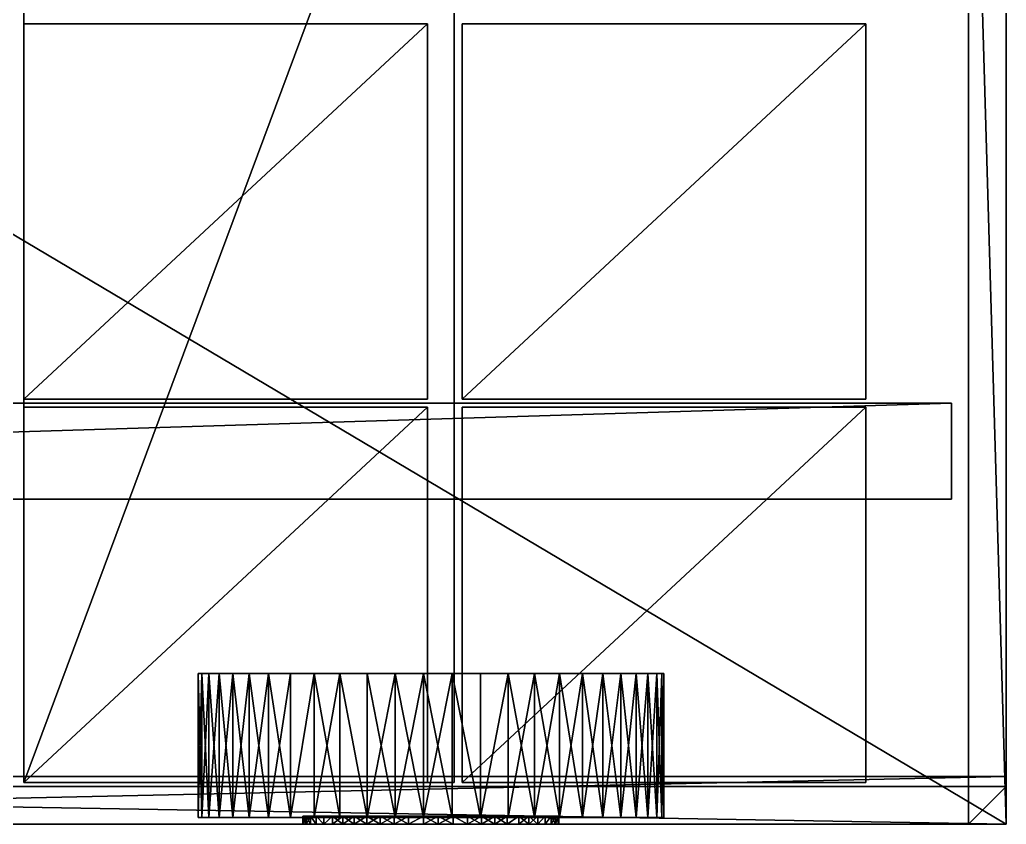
# Model space of a CAD drawing. Header units: millimetres. Extents: x -2048 to 3140, y -951 to 960.
# Drawn here: x 1700 to 3140, y -945 to 230 of the extents above; entities that cross this region are included whole.
import ezdxf

# ---------------------------------------------------------------- set-up
doc = ezdxf.new("R2010")
doc.units = ezdxf.units.MM

msp = doc.modelspace()

# ---------------------------------------------------------------- linework, layer by layer
at = {"layer": 'CAD_75LAB'}
for points in [[(3140, -945, 630), (-40, -945, 630), (-40, 945, 630)], [(3140, 945, 630), (3140, -945, 630), (-40, 945, 630)], [(3140, -945, 720), (-40, 945, 720), (-40, -945, 720)], [(3140, 945, 720), (-40, 945, 720), (3140, -945, 720)], [(3085, -945, 2610), (3085, 945, 2665), (3085, 945, 2610)], [(3085, -945, 2665), (3085, 945, 2665), (3085, -945, 2610)], [(3085, 945, 2610), (3140, -945, 2610), (3085, -945, 2610)], [(3140, 945, 2610), (3140, -945, 2610), (3085, 945, 2610)], [(3085, 945, 2665), (3085, -945, 2665), (3140, -945, 2665)], [(3140, 945, 2665), (3085, 945, 2665), (3140, -945, 2665)], [(3140, -945, 720), (3140, -945, 630), (3140, 945, 630)], [(3140, -945, 720), (3140, 945, 630), (3140, 945, 720)], [(3140, -945, 2610), (3140, 945, 2610), (3140, 945, 2665)], [(3140, -945, 2665), (3140, -945, 2610), (3140, 945, 2665)], [(1706, -884, 1297), (1706, 804, 723), (1706, -884, 723)], [(1706, -884, 1297), (1706, 804, 1297), (1706, 804, 723)], [(2334, 804, 723), (1706, -884, 723), (1706, 804, 723)], [(2334, 804, 723), (2334, -884, 723), (1706, -884, 723)], [(2334, 804, 1297), (1706, 804, 1297), (1706, -884, 1297)], [(2334, 804, 1297), (1706, -884, 1297), (2334, -884, 1297)], [(1706, -884, 1877), (1706, 804, 1303), (1706, -884, 1303)], [(1706, -884, 1877), (1706, 804, 1877), (1706, 804, 1303)], [(2334, 804, 1303), (1706, -884, 1303), (1706, 804, 1303)], [(2334, 804, 1303), (2334, -884, 1303), (1706, -884, 1303)], [(2334, 804, 1877), (1706, 804, 1877), (1706, -884, 1877)], [(2334, 804, 1877), (1706, -884, 1877), (2334, -884, 1877)], [(2334, -884, 1297), (2334, -884, 723), (2334, 804, 723)], [(2334, -884, 1297), (2334, 804, 723), (2334, 804, 1297)], [(2334, -884, 1877), (2334, -884, 1303), (2334, 804, 1303)], [(2334, -884, 1877), (2334, 804, 1303), (2334, 804, 1877)], [(1706, -324, 2186), (1706, 224, 1883), (1706, -324, 1883)], [(1706, -324, 2186), (1706, 224, 2186), (1706, 224, 1883)], [(2295, 224, 1883), (1706, 224, 1883), (1706, 224, 2186)], [(2295, 224, 2186), (2295, 224, 1883), (1706, 224, 2186)], [(2295, 224, 1883), (1706, -324, 1883), (1706, 224, 1883)], [(2295, 224, 1883), (2295, -324, 1883), (1706, -324, 1883)], [(2295, 224, 2186), (1706, 224, 2186), (1706, -324, 2186)], [(2295, 224, 2186), (1706, -324, 2186), (2295, -324, 2186)], [(1706, -324, 2495), (1706, 224, 2192), (1706, -324, 2192)], [(1706, -324, 2495), (1706, 224, 2495), (1706, 224, 2192)], [(2295, 224, 2192), (1706, 224, 2192), (1706, 224, 2495)], [(2295, 224, 2495), (2295, 224, 2192), (1706, 224, 2495)], [(2295, 224, 2192), (1706, -324, 2192), (1706, 224, 2192)], [(2295, 224, 2192), (2295, -324, 2192), (1706, -324, 2192)], [(2295, 224, 2495), (1706, 224, 2495), (1706, -324, 2495)], [(2295, 224, 2495), (1706, -324, 2495), (2295, -324, 2495)], [(2295, -324, 2186), (2295, -324, 1883), (2295, 224, 1883)], [(2295, -324, 2186), (2295, 224, 1883), (2295, 224, 2186)], [(2295, -324, 2495), (2295, -324, 2192), (2295, 224, 2192)], [(2295, -324, 2495), (2295, 224, 2192), (2295, 224, 2495)], [(2346, -324, 1026), (2346, 224, 723), (2346, -324, 723)], [(2346, -324, 1026), (2346, 224, 1026), (2346, 224, 723)], [(2935, 224, 723), (2346, 224, 723), (2346, 224, 1026)], [(2935, 224, 1026), (2935, 224, 723), (2346, 224, 1026)], [(2935, 224, 723), (2346, -324, 723), (2346, 224, 723)], [(2935, 224, 723), (2935, -324, 723), (2346, -324, 723)], [(2935, 224, 1026), (2346, 224, 1026), (2346, -324, 1026)], [(2935, 224, 1026), (2346, -324, 1026), (2935, -324, 1026)], [(2935, -324, 1026), (2935, -324, 723), (2935, 224, 723)], [(2935, -324, 1026), (2935, 224, 723), (2935, 224, 1026)], [(3060, -330, 380), (-1500, -330, 380), (-1500, -330, 630)], [(3060, -330, 630), (3060, -330, 380), (-1500, -330, 630)], [(3060, -330, 380), (-1500, -470, 380), (-1500, -330, 380)], [(3060, -330, 380), (3060, -470, 380), (-1500, -470, 380)], [(3060, -330, 630), (-1500, -330, 630), (-1500, -470, 630)], [(3060, -330, 630), (-1500, -470, 630), (3060, -470, 630)], [(2295, -324, 1883), (1706, -324, 2186), (1706, -324, 1883)], [(2295, -324, 2186), (1706, -324, 2186), (2295, -324, 1883)], [(2295, -324, 2192), (1706, -324, 2495), (1706, -324, 2192)], [(2295, -324, 2495), (1706, -324, 2495), (2295, -324, 2192)], [(2935, -324, 723), (2346, -324, 1026), (2346, -324, 723)], [(2935, -324, 1026), (2346, -324, 1026), (2935, -324, 723)], [(3060, -330, 630), (3060, -470, 380), (3060, -330, 380)], [(3060, -470, 630), (3060, -470, 380), (3060, -330, 630)], [(1706, -884, 2186), (1706, -336, 1883), (1706, -884, 1883)], [(1706, -884, 2186), (1706, -336, 2186), (1706, -336, 1883)], [(2295, -336, 1883), (1706, -336, 1883), (1706, -336, 2186)], [(2295, -336, 2186), (2295, -336, 1883), (1706, -336, 2186)], [(2295, -336, 1883), (1706, -884, 1883), (1706, -336, 1883)], [(2295, -336, 1883), (2295, -884, 1883), (1706, -884, 1883)], [(2295, -336, 2186), (1706, -336, 2186), (1706, -884, 2186)], [(2295, -336, 2186), (1706, -884, 2186), (2295, -884, 2186)], [(1706, -884, 2495), (1706, -336, 2192), (1706, -884, 2192)], [(1706, -884, 2495), (1706, -336, 2495), (1706, -336, 2192)], [(2295, -336, 2192), (1706, -336, 2192), (1706, -336, 2495)], [(2295, -336, 2495), (2295, -336, 2192), (1706, -336, 2495)], [(2295, -336, 2192), (1706, -884, 2192), (1706, -336, 2192)], [(2295, -336, 2192), (2295, -884, 2192), (1706, -884, 2192)], [(2295, -336, 2495), (1706, -336, 2495), (1706, -884, 2495)], [(2295, -336, 2495), (1706, -884, 2495), (2295, -884, 2495)], [(2295, -884, 2186), (2295, -884, 1883), (2295, -336, 1883)], [(2295, -884, 2186), (2295, -336, 1883), (2295, -336, 2186)], [(2295, -884, 2495), (2295, -884, 2192), (2295, -336, 2192)], [(2295, -884, 2495), (2295, -336, 2192), (2295, -336, 2495)], [(2346, -884, 1026), (2346, -336, 723), (2346, -884, 723)], [(2346, -884, 1026), (2346, -336, 1026), (2346, -336, 723)], [(2935, -336, 723), (2346, -336, 723), (2346, -336, 1026)], [(2935, -336, 1026), (2935, -336, 723), (2346, -336, 1026)], [(2935, -336, 723), (2346, -884, 723), (2346, -336, 723)], [(2935, -336, 723), (2935, -884, 723), (2346, -884, 723)], [(2935, -336, 1026), (2346, -336, 1026), (2346, -884, 1026)], [(2935, -336, 1026), (2346, -884, 1026), (2935, -884, 1026)], [(2935, -884, 1026), (2935, -884, 723), (2935, -336, 723)], [(2935, -884, 1026), (2935, -336, 723), (2935, -336, 1026)], [(3060, -470, 380), (-1500, -470, 630), (-1500, -470, 380)], [(3060, -470, 630), (-1500, -470, 630), (3060, -470, 380)], [(1960.64, -935, 360.93), (1965.79, -935, 402.47), (1965.79, -725, 402.47)], [(1960.64, -935, 360.93), (1965.79, -725, 402.47), (1960.64, -725, 360.93)], [(1960.64, -935, 360.93), (1960.64, -725, 360.93), (1960.64, -725, 319.07)], [(1960.64, -935, 319.07), (1960.64, -935, 360.93), (1960.64, -725, 319.07)], [(1965.79, -935, 277.53), (1960.64, -935, 319.07), (1960.64, -725, 319.07)], [(1965.79, -935, 277.53), (1960.64, -725, 319.07), (1965.79, -725, 277.53)], [(1965.79, -725, 402.47), (1960.64, -725, 319.07), (1960.64, -725, 360.93)], [(1976, -725, 443.07), (1960.64, -725, 319.07), (1965.79, -725, 402.47)], [(1991.12, -725, 482.11), (1965.79, -725, 277.53), (1960.64, -725, 319.07)], [(1991.12, -725, 482.11), (1960.64, -725, 319.07), (1976, -725, 443.07)], [(1965.79, -935, 402.47), (1976, -935, 443.07), (1976, -725, 443.07)], [(1965.79, -935, 402.47), (1976, -725, 443.07), (1965.79, -725, 402.47)], [(1976, -935, 236.93), (1965.79, -935, 277.53), (1965.79, -725, 277.53)], [(1976, -935, 236.93), (1965.79, -725, 277.53), (1976, -725, 236.93)], [(1965.79, -725, 277.53), (2095.1, -725, 68.67), (2063.31, -725, 95.91)], [(1965.79, -725, 277.53), (2063.31, -725, 95.91), (1976, -725, 236.93)], [(1991.12, -725, 482.11), (2095.1, -725, 68.67), (1965.79, -725, 277.53)], [(1976, -935, 443.07), (1991.12, -725, 482.11), (1976, -725, 443.07)], [(1976, -935, 443.07), (1991.12, -935, 482.11), (1991.12, -725, 482.11)], [(1991.12, -935, 197.89), (1976, -935, 236.93), (1976, -725, 236.93)], [(1991.12, -935, 197.89), (1976, -725, 236.93), (1991.12, -725, 197.89)], [(1976, -725, 236.93), (2063.31, -725, 95.91), (1991.12, -725, 197.89)], [(1991.12, -935, 482.11), (2010.93, -725, 518.99), (1991.12, -725, 482.11)], [(1991.12, -935, 482.11), (2010.93, -935, 518.99), (2010.93, -725, 518.99)], [(2010.93, -935, 161.01), (1991.12, -935, 197.89), (1991.12, -725, 197.89)], [(2010.93, -935, 161.01), (1991.12, -725, 197.89), (2010.93, -725, 161.01)], [(1991.12, -725, 197.89), (2063.31, -725, 95.91), (2010.93, -725, 161.01)], [(2010.93, -725, 518.99), (2095.1, -725, 68.67), (1991.12, -725, 482.11)], [(2010.93, -935, 518.99), (2035.11, -725, 553.15), (2010.93, -725, 518.99)], [(2010.93, -935, 518.99), (2035.11, -935, 553.15), (2035.11, -725, 553.15)], [(2035.11, -935, 126.85), (2010.93, -935, 161.01), (2010.93, -725, 161.01)], [(2035.11, -935, 126.85), (2010.93, -725, 161.01), (2035.11, -725, 126.85)], [(2010.93, -725, 161.01), (2063.31, -725, 95.91), (2035.11, -725, 126.85)], [(2063.31, -725, 584.09), (2010.93, -725, 518.99), (2035.11, -725, 553.15)], [(2063.31, -725, 584.09), (2095.1, -725, 68.67), (2010.93, -725, 518.99)], [(2035.11, -935, 553.15), (2063.31, -725, 584.09), (2035.11, -725, 553.15)], [(2035.11, -935, 553.15), (2063.31, -935, 584.09), (2063.31, -725, 584.09)], [(2063.31, -935, 95.91), (2035.11, -935, 126.85), (2035.11, -725, 126.85)], [(2063.31, -935, 95.91), (2035.11, -725, 126.85), (2063.31, -725, 95.91)], [(2063.31, -935, 584.09), (2095.1, -725, 611.33), (2063.31, -725, 584.09)], [(2063.31, -935, 584.09), (2095.1, -935, 611.33), (2095.1, -725, 611.33)], [(2095.1, -935, 68.67), (2063.31, -935, 95.91), (2063.31, -725, 95.91)], [(2095.1, -935, 68.67), (2063.31, -725, 95.91), (2095.1, -725, 68.67)], [(2247.85, -725, 675.98), (2095.1, -725, 68.67), (2063.31, -725, 584.09)], [(2247.85, -725, 675.98), (2063.31, -725, 584.09), (2095.1, -725, 611.33)], [(2095.1, -935, 611.33), (2130, -725, 634.45), (2095.1, -725, 611.33)], [(2095.1, -935, 611.33), (2130, -935, 634.45), (2130, -725, 634.45)], [(2095.1, -935, 68.67), (2095.1, -725, 68.67), (2130, -725, 45.55)], [(2130, -935, 45.55), (2095.1, -935, 68.67), (2130, -725, 45.55)], [(2247.85, -725, 4.02), (2130, -725, 45.55), (2095.1, -725, 68.67)], [(2247.85, -725, 675.98), (2095.1, -725, 611.33), (2130, -725, 634.45)], [(2247.85, -725, 675.98), (2247.85, -725, 4.02), (2095.1, -725, 68.67)], [(2130, -935, 634.45), (2167.47, -725, 653.11), (2130, -725, 634.45)], [(2130, -935, 634.45), (2167.47, -935, 653.11), (2167.47, -725, 653.11)], [(2167.47, -935, 26.89), (2130, -935, 45.55), (2130, -725, 45.55)], [(2167.47, -935, 26.89), (2130, -725, 45.55), (2167.47, -725, 26.89)], [(2247.85, -725, 4.02), (2167.47, -725, 26.89), (2130, -725, 45.55)], [(2247.85, -725, 675.98), (2130, -725, 634.45), (2167.47, -725, 653.11)], [(2206.95, -935, 667.02), (2206.95, -725, 667.02), (2167.47, -725, 653.11)], [(2167.47, -935, 653.11), (2206.95, -935, 667.02), (2167.47, -725, 653.11)], [(2206.95, -935, 12.98), (2167.47, -935, 26.89), (2167.47, -725, 26.89)], [(2206.95, -935, 12.98), (2167.47, -725, 26.89), (2206.95, -725, 12.98)], [(2247.85, -725, 4.02), (2206.95, -725, 12.98), (2167.47, -725, 26.89)], [(2247.85, -725, 675.98), (2167.47, -725, 653.11), (2206.95, -725, 667.02)], [(2206.95, -935, 667.02), (2247.85, -725, 675.98), (2206.95, -725, 667.02)], [(2206.95, -935, 667.02), (2247.85, -935, 675.98), (2247.85, -725, 675.98)], [(2247.85, -935, 4.02), (2206.95, -935, 12.98), (2206.95, -725, 12.98)], [(2247.85, -935, 4.02), (2206.95, -725, 12.98), (2247.85, -725, 4.02)], [(2247.85, -935, 675.98), (2289.53, -935, 679.84), (2289.53, -725, 679.84)], [(2247.85, -935, 675.98), (2289.53, -725, 679.84), (2247.85, -725, 675.98)], [(2289.53, -935, 0.16), (2247.85, -935, 4.02), (2247.85, -725, 4.02)], [(2289.53, -935, 0.16), (2247.85, -725, 4.02), (2289.53, -725, 0.16)], [(2413, -725, 19.33), (2289.53, -725, 0.16), (2247.85, -725, 4.02)], [(2247.85, -725, 675.98), (2413, -725, 19.33), (2247.85, -725, 4.02)], [(2289.53, -725, 679.84), (2413, -725, 19.33), (2247.85, -725, 675.98)], [(2289.53, -935, 679.84), (2331.37, -935, 678.55), (2331.37, -725, 678.55)], [(2289.53, -935, 679.84), (2331.37, -725, 678.55), (2289.53, -725, 679.84)], [(2331.37, -935, 1.45), (2289.53, -935, 0.16), (2289.53, -725, 0.16)], [(2331.37, -935, 1.45), (2289.53, -725, 0.16), (2331.37, -725, 1.45)], [(2372.74, -725, 7.87), (2331.37, -725, 1.45), (2289.53, -725, 0.16)], [(2413, -725, 19.33), (2372.74, -725, 7.87), (2289.53, -725, 0.16)], [(2413, -725, 660.67), (2289.53, -725, 679.84), (2331.37, -725, 678.55)], [(2413, -725, 660.67), (2413, -725, 19.33), (2289.53, -725, 679.84)], [(2372.74, -935, 672.13), (2372.74, -725, 672.13), (2331.37, -725, 678.55)], [(2331.37, -935, 678.55), (2372.74, -935, 672.13), (2331.37, -725, 678.55)], [(2372.74, -935, 7.87), (2331.37, -935, 1.45), (2331.37, -725, 1.45)], [(2372.74, -935, 7.87), (2331.37, -725, 1.45), (2372.74, -725, 7.87)], [(2413, -725, 660.67), (2331.37, -725, 678.55), (2372.74, -725, 672.13)], [(2372.74, -935, 672.13), (2413, -935, 660.67), (2413, -725, 660.67)], [(2372.74, -935, 672.13), (2413, -725, 660.67), (2372.74, -725, 672.13)], [(2372.74, -935, 7.87), (2372.74, -725, 7.87), (2413, -725, 19.33)], [(2413, -935, 19.33), (2372.74, -935, 7.87), (2413, -725, 19.33)], [(2413, -935, 660.67), (2451.55, -935, 644.36), (2451.55, -725, 644.36)], [(2413, -935, 660.67), (2451.55, -725, 644.36), (2413, -725, 660.67)], [(2451.55, -935, 35.64), (2413, -935, 19.33), (2413, -725, 19.33)], [(2451.55, -935, 35.64), (2413, -725, 19.33), (2451.55, -725, 35.64)], [(2521.21, -725, 81.8), (2451.55, -725, 35.64), (2413, -725, 19.33)], [(2451.55, -725, 644.36), (2413, -725, 19.33), (2413, -725, 660.67)], [(2451.55, -725, 644.36), (2521.21, -725, 81.8), (2413, -725, 19.33)], [(2451.55, -935, 644.36), (2487.8, -935, 623.42), (2487.8, -725, 623.42)], [(2451.55, -935, 644.36), (2487.8, -725, 623.42), (2451.55, -725, 644.36)], [(2487.8, -935, 56.58), (2451.55, -935, 35.64), (2451.55, -725, 35.64)], [(2487.8, -935, 56.58), (2451.55, -725, 35.64), (2487.8, -725, 56.58)], [(2521.21, -725, 81.8), (2487.8, -725, 56.58), (2451.55, -725, 35.64)], [(2451.55, -725, 644.36), (2617.04, -725, 217.18), (2521.21, -725, 81.8)], [(2451.55, -725, 644.36), (2617.04, -725, 462.82), (2617.04, -725, 217.18)], [(2599.54, -725, 500.85), (2617.04, -725, 462.82), (2451.55, -725, 644.36)], [(2521.21, -725, 598.2), (2451.55, -725, 644.36), (2487.8, -725, 623.42)], [(2551.26, -725, 569.06), (2599.54, -725, 500.85), (2451.55, -725, 644.36)], [(2551.26, -725, 569.06), (2451.55, -725, 644.36), (2521.21, -725, 598.2)], [(2487.8, -935, 623.42), (2521.21, -935, 598.2), (2521.21, -725, 598.2)], [(2487.8, -935, 623.42), (2521.21, -725, 598.2), (2487.8, -725, 623.42)], [(2521.21, -935, 81.8), (2487.8, -935, 56.58), (2487.8, -725, 56.58)], [(2521.21, -935, 81.8), (2487.8, -725, 56.58), (2521.21, -725, 81.8)], [(2551.26, -935, 569.06), (2551.26, -725, 569.06), (2521.21, -725, 598.2)], [(2521.21, -935, 598.2), (2551.26, -935, 569.06), (2521.21, -725, 598.2)], [(2521.21, -935, 81.8), (2521.21, -725, 81.8), (2551.26, -725, 110.94)], [(2551.26, -935, 110.94), (2521.21, -935, 81.8), (2551.26, -725, 110.94)], [(2617.04, -725, 217.18), (2551.26, -725, 110.94), (2521.21, -725, 81.8)], [(2577.51, -935, 536.44), (2577.51, -725, 536.44), (2551.26, -725, 569.06)], [(2551.26, -935, 569.06), (2577.51, -935, 536.44), (2551.26, -725, 569.06)], [(2551.26, -935, 110.94), (2551.26, -725, 110.94), (2577.51, -725, 143.56)], [(2577.51, -935, 143.56), (2551.26, -935, 110.94), (2577.51, -725, 143.56)], [(2617.04, -725, 217.18), (2577.51, -725, 143.56), (2551.26, -725, 110.94)], [(2551.26, -725, 569.06), (2577.51, -725, 536.44), (2599.54, -725, 500.85)], [(2577.51, -935, 536.44), (2599.54, -935, 500.85), (2599.54, -725, 500.85)], [(2577.51, -935, 536.44), (2599.54, -725, 500.85), (2577.51, -725, 536.44)], [(2599.54, -935, 179.15), (2577.51, -935, 143.56), (2577.51, -725, 143.56)], [(2599.54, -935, 179.15), (2577.51, -725, 143.56), (2599.54, -725, 179.15)], [(2617.04, -725, 217.18), (2599.54, -725, 179.15), (2577.51, -725, 143.56)], [(2599.54, -935, 500.85), (2617.04, -935, 462.82), (2617.04, -725, 462.82)], [(2599.54, -935, 500.85), (2617.04, -725, 462.82), (2599.54, -725, 500.85)], [(2617.04, -935, 217.18), (2599.54, -725, 179.15), (2617.04, -725, 217.18)], [(2617.04, -935, 217.18), (2599.54, -935, 179.15), (2599.54, -725, 179.15)], [(2617.04, -935, 462.82), (2629.73, -935, 422.93), (2629.73, -725, 422.93)], [(2617.04, -935, 462.82), (2629.73, -725, 422.93), (2617.04, -725, 462.82)], [(2629.73, -935, 257.07), (2617.04, -725, 217.18), (2629.73, -725, 257.07)], [(2629.73, -935, 257.07), (2617.04, -935, 217.18), (2617.04, -725, 217.18)], [(2637.42, -725, 298.22), (2629.73, -725, 257.07), (2617.04, -725, 217.18)], [(2640, -725, 340), (2637.42, -725, 298.22), (2617.04, -725, 217.18)], [(2637.42, -725, 381.78), (2640, -725, 340), (2617.04, -725, 217.18)], [(2629.73, -725, 422.93), (2637.42, -725, 381.78), (2617.04, -725, 217.18)], [(2617.04, -725, 462.82), (2629.73, -725, 422.93), (2617.04, -725, 217.18)], [(2629.73, -935, 422.93), (2637.42, -935, 381.78), (2637.42, -725, 381.78)], [(2629.73, -935, 422.93), (2637.42, -725, 381.78), (2629.73, -725, 422.93)], [(2637.42, -935, 298.22), (2629.73, -725, 257.07), (2637.42, -725, 298.22)], [(2637.42, -935, 298.22), (2629.73, -935, 257.07), (2629.73, -725, 257.07)], [(2640, -935, 340), (2640, -725, 340), (2637.42, -725, 381.78)], [(2637.42, -935, 381.78), (2640, -935, 340), (2637.42, -725, 381.78)], [(2640, -935, 340), (2637.42, -725, 298.22), (2640, -725, 340)], [(2640, -935, 340), (2637.42, -935, 298.22), (2637.42, -725, 298.22)], [(3140, -875, 790), (3140, -875, 720), (-40, -875, 720)], [(3140, -875, 790), (-40, -875, 720), (-40, -875, 790)], [(3140, -875, 720), (-40, -945, 720), (-40, -875, 720)], [(3140, -875, 720), (3140, -945, 720), (-40, -945, 720)], [(3140, -875, 790), (-40, -875, 790), (-40, -945, 790)], [(3140, -875, 790), (-40, -945, 790), (3140, -945, 790)], [(3140, -945, 790), (3140, -945, 720), (3140, -875, 720)], [(3140, -945, 790), (3140, -875, 720), (3140, -875, 790)], [(3140, -890, 2610), (-40, -890, 2610), (-40, -890, 2665)], [(3140, -890, 2665), (3140, -890, 2610), (-40, -890, 2665)], [(3140, -945, 2610), (-40, -945, 2610), (-40, -890, 2610)], [(3140, -890, 2610), (3140, -945, 2610), (-40, -890, 2610)], [(3140, -945, 2665), (-40, -890, 2665), (-40, -945, 2665)], [(3140, -890, 2665), (-40, -890, 2665), (3140, -945, 2665)], [(2334, -884, 723), (1706, -884, 1297), (1706, -884, 723)], [(2334, -884, 1297), (1706, -884, 1297), (2334, -884, 723)], [(2334, -884, 1303), (1706, -884, 1877), (1706, -884, 1303)], [(2334, -884, 1877), (1706, -884, 1877), (2334, -884, 1303)], [(2295, -884, 1883), (1706, -884, 2186), (1706, -884, 1883)], [(2295, -884, 2186), (1706, -884, 2186), (2295, -884, 1883)], [(2295, -884, 2192), (1706, -884, 2495), (1706, -884, 2192)], [(2295, -884, 2495), (1706, -884, 2495), (2295, -884, 2192)], [(2935, -884, 723), (2346, -884, 1026), (2346, -884, 723)], [(2935, -884, 1026), (2346, -884, 1026), (2935, -884, 723)], [(3085, -890, 2610), (3085, -890, 720), (3085, -945, 720)], [(3085, -945, 2610), (3085, -890, 2610), (3085, -945, 720)], [(3085, -890, 2610), (3140, -890, 720), (3085, -890, 720)], [(3140, -890, 2610), (3140, -890, 720), (3085, -890, 2610)], [(3140, -890, 720), (3085, -945, 720), (3085, -890, 720)], [(3140, -890, 720), (3140, -945, 720), (3085, -945, 720)], [(3140, -890, 2610), (3085, -890, 2610), (3085, -945, 2610)], [(3140, -890, 2610), (3085, -945, 2610), (3140, -945, 2610)], [(3140, -890, 2610), (3140, -945, 720), (3140, -890, 720)], [(3140, -945, 2610), (3140, -945, 720), (3140, -890, 2610)], [(3140, -945, 2665), (3140, -945, 2610), (3140, -890, 2610)], [(3140, -945, 2665), (3140, -890, 2610), (3140, -890, 2665)], [(1965.79, -935, 402.47), (1960.64, -935, 360.93), (1960.64, -935, 319.07)], [(1976, -935, 443.07), (1965.79, -935, 402.47), (1960.64, -935, 319.07)], [(1991.12, -935, 482.11), (1960.64, -935, 319.07), (1965.79, -935, 277.53)], [(1991.12, -935, 482.11), (1976, -935, 443.07), (1960.64, -935, 319.07)], [(1965.79, -935, 277.53), (2063.31, -935, 95.91), (2095.1, -935, 68.67)], [(1965.79, -935, 277.53), (1976, -935, 236.93), (2063.31, -935, 95.91)], [(1991.12, -935, 482.11), (1965.79, -935, 277.53), (2095.1, -935, 68.67)], [(1976, -935, 236.93), (1991.12, -935, 197.89), (2063.31, -935, 95.91)], [(1991.12, -935, 197.89), (2010.93, -935, 161.01), (2063.31, -935, 95.91)], [(2010.93, -935, 518.99), (1991.12, -935, 482.11), (2095.1, -935, 68.67)], [(2010.93, -935, 161.01), (2035.11, -935, 126.85), (2063.31, -935, 95.91)], [(2063.31, -935, 584.09), (2035.11, -935, 553.15), (2010.93, -935, 518.99)], [(2063.31, -935, 584.09), (2010.93, -935, 518.99), (2095.1, -935, 68.67)], [(2247.85, -935, 675.98), (2063.31, -935, 584.09), (2095.1, -935, 68.67)], [(2247.85, -935, 675.98), (2095.1, -935, 611.33), (2063.31, -935, 584.09)], [(2247.85, -935, 4.02), (2095.1, -935, 68.67), (2130, -935, 45.55)], [(2247.85, -935, 675.98), (2130, -935, 634.45), (2095.1, -935, 611.33)], [(2247.85, -935, 675.98), (2095.1, -935, 68.67), (2247.85, -935, 4.02)], [(2113, -945, 340), (2114.26, -945, 361.71), (2114.26, -933, 361.71)], [(2113, -945, 340), (2114.26, -933, 361.71), (2113, -933, 340)], [(2113, -945, 340), (2113, -933, 340), (2114.26, -933, 318.29)], [(2114.26, -945, 318.29), (2113, -945, 340), (2114.26, -933, 318.29)], [(2114.26, -933, 361.71), (2114.26, -933, 318.29), (2113, -933, 340)], [(2114.26, -945, 361.71), (2118.04, -945, 383.13), (2118.04, -933, 383.13)], [(2114.26, -945, 361.71), (2118.04, -933, 383.13), (2114.26, -933, 361.71)], [(2118.04, -945, 296.87), (2114.26, -945, 318.29), (2114.26, -933, 318.29)], [(2118.04, -945, 296.87), (2114.26, -933, 318.29), (2118.04, -933, 296.87)], [(2114.26, -933, 318.29), (2124.28, -933, 276.04), (2118.04, -933, 296.87)], [(2114.26, -933, 361.71), (2124.28, -933, 276.04), (2114.26, -933, 318.29)], [(2143.76, -933, 442.76), (2114.26, -933, 361.71), (2118.04, -933, 383.13)], [(2143.76, -933, 442.76), (2124.28, -933, 276.04), (2114.26, -933, 361.71)], [(2118.04, -945, 383.13), (2124.28, -945, 403.96), (2124.28, -933, 403.96)], [(2118.04, -945, 383.13), (2124.28, -933, 403.96), (2118.04, -933, 383.13)], [(2124.28, -945, 276.04), (2118.04, -945, 296.87), (2118.04, -933, 296.87)], [(2124.28, -945, 276.04), (2118.04, -933, 296.87), (2124.28, -933, 276.04)], [(2143.76, -933, 442.76), (2118.04, -933, 383.13), (2124.28, -933, 403.96)], [(2132.89, -945, 423.93), (2132.89, -933, 423.93), (2124.28, -933, 403.96)], [(2124.28, -945, 403.96), (2132.89, -945, 423.93), (2124.28, -933, 403.96)], [(2132.89, -945, 256.07), (2124.28, -945, 276.04), (2124.28, -933, 276.04)], [(2132.89, -945, 256.07), (2124.28, -933, 276.04), (2132.89, -933, 256.07)], [(2124.28, -933, 276.04), (2156.75, -933, 219.8), (2132.89, -933, 256.07)], [(2143.76, -933, 442.76), (2124.28, -933, 403.96), (2132.89, -933, 423.93)], [(2143.76, -933, 442.76), (2156.75, -933, 219.8), (2124.28, -933, 276.04)], [(2247.85, -935, 4.02), (2130, -935, 45.55), (2167.47, -935, 26.89)], [(2247.85, -935, 675.98), (2167.47, -935, 653.11), (2130, -935, 634.45)], [(2143.76, -945, 442.76), (2143.76, -933, 442.76), (2132.89, -933, 423.93)], [(2132.89, -945, 423.93), (2143.76, -945, 442.76), (2132.89, -933, 423.93)], [(2143.76, -945, 237.24), (2132.89, -945, 256.07), (2132.89, -933, 256.07)], [(2143.76, -945, 237.24), (2132.89, -933, 256.07), (2143.76, -933, 237.24)], [(2132.89, -933, 256.07), (2156.75, -933, 219.8), (2143.76, -933, 237.24)], [(2143.76, -945, 442.76), (2156.75, -933, 460.2), (2143.76, -933, 442.76)], [(2143.76, -945, 442.76), (2156.75, -945, 460.2), (2156.75, -933, 460.2)], [(2143.76, -945, 237.24), (2143.76, -933, 237.24), (2156.75, -933, 219.8)], [(2156.75, -945, 219.8), (2143.76, -945, 237.24), (2156.75, -933, 219.8)], [(2353.63, -933, 519.14), (2156.75, -933, 219.8), (2143.76, -933, 442.76)], [(2353.63, -933, 519.14), (2143.76, -933, 442.76), (2156.75, -933, 460.2)], [(2156.75, -945, 460.2), (2171.67, -933, 476.02), (2156.75, -933, 460.2)], [(2156.75, -945, 460.2), (2171.67, -945, 476.02), (2171.67, -933, 476.02)], [(2171.67, -945, 203.98), (2156.75, -945, 219.8), (2156.75, -933, 219.8)], [(2171.67, -945, 203.98), (2156.75, -933, 219.8), (2171.67, -933, 203.98)], [(2188.33, -933, 190), (2171.67, -933, 203.98), (2156.75, -933, 219.8)], [(2246.37, -933, 160.86), (2188.33, -933, 190), (2156.75, -933, 219.8)], [(2188.33, -933, 490), (2156.75, -933, 460.2), (2171.67, -933, 476.02)], [(2475.72, -933, 276.04), (2246.37, -933, 160.86), (2156.75, -933, 219.8)], [(2353.63, -933, 519.14), (2475.72, -933, 276.04), (2156.75, -933, 219.8)], [(2353.63, -933, 519.14), (2156.75, -933, 460.2), (2188.33, -933, 490)], [(2247.85, -935, 4.02), (2167.47, -935, 26.89), (2206.95, -935, 12.98)], [(2247.85, -935, 675.98), (2206.95, -935, 667.02), (2167.47, -935, 653.11)], [(2171.67, -945, 476.02), (2188.33, -933, 490), (2171.67, -933, 476.02)], [(2171.67, -945, 476.02), (2188.33, -945, 490), (2188.33, -933, 490)], [(2188.33, -945, 190), (2171.67, -945, 203.98), (2171.67, -933, 203.98)], [(2188.33, -945, 190), (2171.67, -933, 203.98), (2188.33, -933, 190)], [(2188.33, -945, 490), (2206.5, -933, 501.95), (2188.33, -933, 490)], [(2188.33, -945, 490), (2206.5, -945, 501.95), (2206.5, -933, 501.95)], [(2206.5, -945, 178.05), (2188.33, -945, 190), (2188.33, -933, 190)], [(2206.5, -945, 178.05), (2188.33, -933, 190), (2206.5, -933, 178.05)], [(2225.93, -933, 168.29), (2206.5, -933, 178.05), (2188.33, -933, 190)], [(2246.37, -933, 160.86), (2225.93, -933, 168.29), (2188.33, -933, 190)], [(2246.37, -933, 519.14), (2188.33, -933, 490), (2206.5, -933, 501.95)], [(2353.63, -933, 519.14), (2188.33, -933, 490), (2246.37, -933, 519.14)], [(2206.5, -945, 501.95), (2225.93, -933, 511.71), (2206.5, -933, 501.95)], [(2206.5, -945, 501.95), (2225.93, -945, 511.71), (2225.93, -933, 511.71)], [(2225.93, -945, 168.29), (2206.5, -945, 178.05), (2206.5, -933, 178.05)], [(2225.93, -945, 168.29), (2206.5, -933, 178.05), (2225.93, -933, 168.29)], [(2246.37, -933, 519.14), (2206.5, -933, 501.95), (2225.93, -933, 511.71)], [(2246.37, -945, 519.14), (2246.37, -933, 519.14), (2225.93, -933, 511.71)], [(2225.93, -945, 511.71), (2246.37, -945, 519.14), (2225.93, -933, 511.71)], [(2225.93, -945, 168.29), (2225.93, -933, 168.29), (2246.37, -933, 160.86)], [(2246.37, -945, 160.86), (2225.93, -945, 168.29), (2246.37, -933, 160.86)], [(2246.37, -945, 519.14), (2267.53, -933, 524.16), (2246.37, -933, 519.14)], [(2246.37, -945, 519.14), (2267.53, -945, 524.16), (2267.53, -933, 524.16)], [(2267.53, -945, 155.84), (2246.37, -945, 160.86), (2246.37, -933, 160.86)], [(2267.53, -945, 155.84), (2246.37, -933, 160.86), (2267.53, -933, 155.84)], [(2310.87, -933, 153.32), (2267.53, -933, 155.84), (2246.37, -933, 160.86)], [(2332.47, -933, 155.84), (2310.87, -933, 153.32), (2246.37, -933, 160.86)], [(2475.72, -933, 276.04), (2332.47, -933, 155.84), (2246.37, -933, 160.86)], [(2332.47, -933, 524.16), (2246.37, -933, 519.14), (2267.53, -933, 524.16)], [(2353.63, -933, 519.14), (2246.37, -933, 519.14), (2332.47, -933, 524.16)], [(2413, -935, 19.33), (2247.85, -935, 4.02), (2289.53, -935, 0.16)], [(2247.85, -935, 675.98), (2247.85, -935, 4.02), (2413, -935, 19.33)], [(2289.53, -935, 679.84), (2247.85, -935, 675.98), (2413, -935, 19.33)], [(2267.53, -945, 524.16), (2289.13, -933, 526.68), (2267.53, -933, 524.16)], [(2267.53, -945, 524.16), (2289.13, -945, 526.68), (2289.13, -933, 526.68)], [(2267.53, -945, 155.84), (2267.53, -933, 155.84), (2289.13, -933, 153.32)], [(2289.13, -945, 153.32), (2267.53, -945, 155.84), (2289.13, -933, 153.32)], [(2310.87, -933, 153.32), (2289.13, -933, 153.32), (2267.53, -933, 155.84)], [(2332.47, -933, 524.16), (2267.53, -933, 524.16), (2289.13, -933, 526.68)], [(2289.13, -945, 526.68), (2310.87, -933, 526.68), (2289.13, -933, 526.68)], [(2289.13, -945, 526.68), (2310.87, -945, 526.68), (2310.87, -933, 526.68)], [(2310.87, -945, 153.32), (2289.13, -945, 153.32), (2289.13, -933, 153.32)], [(2310.87, -945, 153.32), (2289.13, -933, 153.32), (2310.87, -933, 153.32)], [(2332.47, -933, 524.16), (2289.13, -933, 526.68), (2310.87, -933, 526.68)], [(2372.74, -935, 7.87), (2289.53, -935, 0.16), (2331.37, -935, 1.45)], [(2413, -935, 19.33), (2289.53, -935, 0.16), (2372.74, -935, 7.87)], [(2413, -935, 660.67), (2331.37, -935, 678.55), (2289.53, -935, 679.84)], [(2413, -935, 660.67), (2289.53, -935, 679.84), (2413, -935, 19.33)], [(2310.87, -945, 526.68), (2332.47, -945, 524.16), (2332.47, -933, 524.16)], [(2310.87, -945, 526.68), (2332.47, -933, 524.16), (2310.87, -933, 526.68)], [(2332.47, -945, 155.84), (2310.87, -945, 153.32), (2310.87, -933, 153.32)], [(2332.47, -945, 155.84), (2310.87, -933, 153.32), (2332.47, -933, 155.84)], [(2413, -935, 660.67), (2372.74, -935, 672.13), (2331.37, -935, 678.55)], [(2353.63, -945, 519.14), (2353.63, -933, 519.14), (2332.47, -933, 524.16)], [(2332.47, -945, 524.16), (2353.63, -945, 519.14), (2332.47, -933, 524.16)], [(2353.63, -945, 160.86), (2332.47, -945, 155.84), (2332.47, -933, 155.84)], [(2353.63, -945, 160.86), (2332.47, -933, 155.84), (2353.63, -933, 160.86)], [(2411.67, -933, 190), (2353.63, -933, 160.86), (2332.47, -933, 155.84)], [(2475.72, -933, 276.04), (2411.67, -933, 190), (2332.47, -933, 155.84)], [(2353.63, -945, 519.14), (2374.07, -945, 511.71), (2374.07, -933, 511.71)], [(2353.63, -945, 519.14), (2374.07, -933, 511.71), (2353.63, -933, 519.14)], [(2374.07, -945, 168.29), (2353.63, -945, 160.86), (2353.63, -933, 160.86)], [(2374.07, -945, 168.29), (2353.63, -933, 160.86), (2374.07, -933, 168.29)], [(2393.5, -933, 178.05), (2374.07, -933, 168.29), (2353.63, -933, 160.86)], [(2411.67, -933, 190), (2393.5, -933, 178.05), (2353.63, -933, 160.86)], [(2393.5, -933, 501.95), (2475.72, -933, 276.04), (2353.63, -933, 519.14)], [(2393.5, -933, 501.95), (2353.63, -933, 519.14), (2374.07, -933, 511.71)], [(2374.07, -945, 511.71), (2393.5, -945, 501.95), (2393.5, -933, 501.95)], [(2374.07, -945, 511.71), (2393.5, -933, 501.95), (2374.07, -933, 511.71)], [(2393.5, -945, 178.05), (2374.07, -945, 168.29), (2374.07, -933, 168.29)], [(2393.5, -945, 178.05), (2374.07, -933, 168.29), (2393.5, -933, 178.05)], [(2393.5, -945, 501.95), (2411.67, -945, 490), (2411.67, -933, 490)], [(2393.5, -945, 501.95), (2411.67, -933, 490), (2393.5, -933, 501.95)], [(2411.67, -945, 190), (2393.5, -933, 178.05), (2411.67, -933, 190)], [(2411.67, -945, 190), (2393.5, -945, 178.05), (2393.5, -933, 178.05)], [(2393.5, -933, 501.95), (2467.11, -933, 423.93), (2475.72, -933, 276.04)], [(2428.33, -933, 476.02), (2393.5, -933, 501.95), (2411.67, -933, 490)], [(2428.33, -933, 476.02), (2467.11, -933, 423.93), (2393.5, -933, 501.95)], [(2411.67, -945, 490), (2428.33, -945, 476.02), (2428.33, -933, 476.02)], [(2411.67, -945, 490), (2428.33, -933, 476.02), (2411.67, -933, 490)], [(2411.67, -945, 190), (2411.67, -933, 190), (2428.33, -933, 203.98)], [(2428.33, -945, 203.98), (2411.67, -945, 190), (2428.33, -933, 203.98)], [(2456.24, -933, 237.24), (2428.33, -933, 203.98), (2411.67, -933, 190)], [(2467.11, -933, 256.07), (2456.24, -933, 237.24), (2411.67, -933, 190)], [(2475.72, -933, 276.04), (2467.11, -933, 256.07), (2411.67, -933, 190)], [(2521.21, -935, 81.8), (2413, -935, 19.33), (2451.55, -935, 35.64)], [(2451.55, -935, 644.36), (2413, -935, 660.67), (2413, -935, 19.33)], [(2451.55, -935, 644.36), (2413, -935, 19.33), (2521.21, -935, 81.8)], [(2443.25, -945, 460.2), (2443.25, -933, 460.2), (2428.33, -933, 476.02)], [(2428.33, -945, 476.02), (2443.25, -945, 460.2), (2428.33, -933, 476.02)], [(2428.33, -945, 203.98), (2428.33, -933, 203.98), (2443.25, -933, 219.8)], [(2443.25, -945, 219.8), (2428.33, -945, 203.98), (2443.25, -933, 219.8)], [(2456.24, -933, 237.24), (2443.25, -933, 219.8), (2428.33, -933, 203.98)], [(2428.33, -933, 476.02), (2456.24, -933, 442.76), (2467.11, -933, 423.93)], [(2428.33, -933, 476.02), (2443.25, -933, 460.2), (2456.24, -933, 442.76)], [(2443.25, -945, 460.2), (2456.24, -945, 442.76), (2456.24, -933, 442.76)], [(2443.25, -945, 460.2), (2456.24, -933, 442.76), (2443.25, -933, 460.2)], [(2456.24, -945, 237.24), (2443.25, -933, 219.8), (2456.24, -933, 237.24)], [(2456.24, -945, 237.24), (2443.25, -945, 219.8), (2443.25, -933, 219.8)], [(2521.21, -935, 81.8), (2451.55, -935, 35.64), (2487.8, -935, 56.58)], [(2451.55, -935, 644.36), (2521.21, -935, 81.8), (2617.04, -935, 217.18)], [(2451.55, -935, 644.36), (2617.04, -935, 217.18), (2617.04, -935, 462.82)], [(2599.54, -935, 500.85), (2451.55, -935, 644.36), (2617.04, -935, 462.82)], [(2521.21, -935, 598.2), (2487.8, -935, 623.42), (2451.55, -935, 644.36)], [(2551.26, -935, 569.06), (2451.55, -935, 644.36), (2599.54, -935, 500.85)], [(2551.26, -935, 569.06), (2521.21, -935, 598.2), (2451.55, -935, 644.36)], [(2456.24, -945, 442.76), (2467.11, -945, 423.93), (2467.11, -933, 423.93)], [(2456.24, -945, 442.76), (2467.11, -933, 423.93), (2456.24, -933, 442.76)], [(2456.24, -945, 237.24), (2456.24, -933, 237.24), (2467.11, -933, 256.07)], [(2467.11, -945, 256.07), (2456.24, -945, 237.24), (2467.11, -933, 256.07)], [(2467.11, -945, 423.93), (2475.72, -945, 403.96), (2475.72, -933, 403.96)], [(2467.11, -945, 423.93), (2475.72, -933, 403.96), (2467.11, -933, 423.93)], [(2467.11, -945, 256.07), (2467.11, -933, 256.07), (2475.72, -933, 276.04)], [(2475.72, -945, 276.04), (2467.11, -945, 256.07), (2475.72, -933, 276.04)], [(2467.11, -933, 423.93), (2475.72, -933, 403.96), (2475.72, -933, 276.04)], [(2475.72, -945, 403.96), (2481.96, -945, 383.13), (2481.96, -933, 383.13)], [(2475.72, -945, 403.96), (2481.96, -933, 383.13), (2475.72, -933, 403.96)], [(2481.96, -945, 296.87), (2475.72, -933, 276.04), (2481.96, -933, 296.87)], [(2481.96, -945, 296.87), (2475.72, -945, 276.04), (2475.72, -933, 276.04)], [(2487, -933, 340), (2481.96, -933, 296.87), (2475.72, -933, 276.04)], [(2485.74, -933, 361.71), (2487, -933, 340), (2475.72, -933, 276.04)], [(2475.72, -933, 403.96), (2481.96, -933, 383.13), (2485.74, -933, 361.71)], [(2475.72, -933, 403.96), (2485.74, -933, 361.71), (2475.72, -933, 276.04)], [(2481.96, -945, 383.13), (2485.74, -945, 361.71), (2485.74, -933, 361.71)], [(2481.96, -945, 383.13), (2485.74, -933, 361.71), (2481.96, -933, 383.13)], [(2481.96, -945, 296.87), (2481.96, -933, 296.87), (2485.74, -933, 318.29)], [(2485.74, -945, 318.29), (2481.96, -945, 296.87), (2485.74, -933, 318.29)], [(2487, -933, 340), (2485.74, -933, 318.29), (2481.96, -933, 296.87)], [(2485.74, -945, 361.71), (2487, -945, 340), (2487, -933, 340)], [(2485.74, -945, 361.71), (2487, -933, 340), (2485.74, -933, 361.71)], [(2487, -945, 340), (2485.74, -933, 318.29), (2487, -933, 340)], [(2487, -945, 340), (2485.74, -945, 318.29), (2485.74, -933, 318.29)], [(2617.04, -935, 217.18), (2521.21, -935, 81.8), (2551.26, -935, 110.94)], [(2617.04, -935, 217.18), (2551.26, -935, 110.94), (2577.51, -935, 143.56)], [(2551.26, -935, 569.06), (2599.54, -935, 500.85), (2577.51, -935, 536.44)], [(2617.04, -935, 217.18), (2577.51, -935, 143.56), (2599.54, -935, 179.15)], [(2637.42, -935, 298.22), (2617.04, -935, 217.18), (2629.73, -935, 257.07)], [(2640, -935, 340), (2617.04, -935, 217.18), (2637.42, -935, 298.22)], [(2637.42, -935, 381.78), (2617.04, -935, 217.18), (2640, -935, 340)], [(2629.73, -935, 422.93), (2617.04, -935, 217.18), (2637.42, -935, 381.78)], [(2617.04, -935, 462.82), (2617.04, -935, 217.18), (2629.73, -935, 422.93)], [(3140, -945, 630), (-40, -945, 720), (-40, -945, 630)], [(3140, -945, 720), (-40, -945, 720), (3140, -945, 630)], [(3140, -945, 2610), (-40, -945, 2665), (-40, -945, 2610)], [(3140, -945, 2665), (-40, -945, 2665), (3140, -945, 2610)], [(3140, -945, 790), (-40, -945, 720), (3140, -945, 720)], [(3140, -945, 790), (-40, -945, 790), (-40, -945, 720)], [(2114.26, -945, 361.71), (2113, -945, 340), (2114.26, -945, 318.29)], [(2114.26, -945, 318.29), (2118.04, -945, 296.87), (2124.28, -945, 276.04)], [(2114.26, -945, 361.71), (2114.26, -945, 318.29), (2124.28, -945, 276.04)], [(2143.76, -945, 442.76), (2118.04, -945, 383.13), (2114.26, -945, 361.71)], [(2143.76, -945, 442.76), (2114.26, -945, 361.71), (2124.28, -945, 276.04)], [(2143.76, -945, 442.76), (2124.28, -945, 403.96), (2118.04, -945, 383.13)], [(2124.28, -945, 276.04), (2132.89, -945, 256.07), (2156.75, -945, 219.8)], [(2143.76, -945, 442.76), (2132.89, -945, 423.93), (2124.28, -945, 403.96)], [(2143.76, -945, 442.76), (2124.28, -945, 276.04), (2156.75, -945, 219.8)], [(2132.89, -945, 256.07), (2143.76, -945, 237.24), (2156.75, -945, 219.8)], [(2353.63, -945, 519.14), (2143.76, -945, 442.76), (2156.75, -945, 219.8)], [(2353.63, -945, 519.14), (2156.75, -945, 460.2), (2143.76, -945, 442.76)], [(2188.33, -945, 190), (2156.75, -945, 219.8), (2171.67, -945, 203.98)], [(2246.37, -945, 160.86), (2156.75, -945, 219.8), (2188.33, -945, 190)], [(2188.33, -945, 490), (2171.67, -945, 476.02), (2156.75, -945, 460.2)], [(2475.72, -945, 276.04), (2156.75, -945, 219.8), (2246.37, -945, 160.86)], [(2353.63, -945, 519.14), (2156.75, -945, 219.8), (2475.72, -945, 276.04)], [(2353.63, -945, 519.14), (2188.33, -945, 490), (2156.75, -945, 460.2)], [(2225.93, -945, 168.29), (2188.33, -945, 190), (2206.5, -945, 178.05)], [(2246.37, -945, 160.86), (2188.33, -945, 190), (2225.93, -945, 168.29)], [(2246.37, -945, 519.14), (2206.5, -945, 501.95), (2188.33, -945, 490)], [(2353.63, -945, 519.14), (2246.37, -945, 519.14), (2188.33, -945, 490)], [(2246.37, -945, 519.14), (2225.93, -945, 511.71), (2206.5, -945, 501.95)], [(2310.87, -945, 153.32), (2246.37, -945, 160.86), (2267.53, -945, 155.84)], [(2332.47, -945, 155.84), (2246.37, -945, 160.86), (2310.87, -945, 153.32)], [(2475.72, -945, 276.04), (2246.37, -945, 160.86), (2332.47, -945, 155.84)], [(2332.47, -945, 524.16), (2267.53, -945, 524.16), (2246.37, -945, 519.14)], [(2353.63, -945, 519.14), (2332.47, -945, 524.16), (2246.37, -945, 519.14)], [(2310.87, -945, 153.32), (2267.53, -945, 155.84), (2289.13, -945, 153.32)], [(2332.47, -945, 524.16), (2289.13, -945, 526.68), (2267.53, -945, 524.16)], [(2332.47, -945, 524.16), (2310.87, -945, 526.68), (2289.13, -945, 526.68)], [(2411.67, -945, 190), (2332.47, -945, 155.84), (2353.63, -945, 160.86)], [(2475.72, -945, 276.04), (2332.47, -945, 155.84), (2411.67, -945, 190)], [(2393.5, -945, 178.05), (2353.63, -945, 160.86), (2374.07, -945, 168.29)], [(2411.67, -945, 190), (2353.63, -945, 160.86), (2393.5, -945, 178.05)], [(2393.5, -945, 501.95), (2353.63, -945, 519.14), (2475.72, -945, 276.04)], [(2393.5, -945, 501.95), (2374.07, -945, 511.71), (2353.63, -945, 519.14)], [(2393.5, -945, 501.95), (2475.72, -945, 276.04), (2467.11, -945, 423.93)], [(2428.33, -945, 476.02), (2411.67, -945, 490), (2393.5, -945, 501.95)], [(2428.33, -945, 476.02), (2393.5, -945, 501.95), (2467.11, -945, 423.93)], [(2456.24, -945, 237.24), (2411.67, -945, 190), (2428.33, -945, 203.98)], [(2467.11, -945, 256.07), (2411.67, -945, 190), (2456.24, -945, 237.24)], [(2475.72, -945, 276.04), (2411.67, -945, 190), (2467.11, -945, 256.07)], [(2456.24, -945, 237.24), (2428.33, -945, 203.98), (2443.25, -945, 219.8)], [(2428.33, -945, 476.02), (2467.11, -945, 423.93), (2456.24, -945, 442.76)], [(2428.33, -945, 476.02), (2456.24, -945, 442.76), (2443.25, -945, 460.2)], [(2467.11, -945, 423.93), (2475.72, -945, 276.04), (2475.72, -945, 403.96)], [(2487, -945, 340), (2475.72, -945, 276.04), (2481.96, -945, 296.87)], [(2485.74, -945, 361.71), (2475.72, -945, 276.04), (2487, -945, 340)], [(2475.72, -945, 403.96), (2485.74, -945, 361.71), (2481.96, -945, 383.13)], [(2475.72, -945, 403.96), (2475.72, -945, 276.04), (2485.74, -945, 361.71)], [(2487, -945, 340), (2481.96, -945, 296.87), (2485.74, -945, 318.29)], [(3085, -945, 2610), (3085, -945, 720), (3140, -945, 720)], [(3140, -945, 2610), (3085, -945, 2610), (3140, -945, 720)], [(3140, -945, 2665), (3085, -945, 2610), (3140, -945, 2610)], [(3140, -945, 2665), (3085, -945, 2665), (3085, -945, 2610)]]:
    msp.add_3dface(points, dxfattribs=at)

doc.saveas('drawing.dxf')
